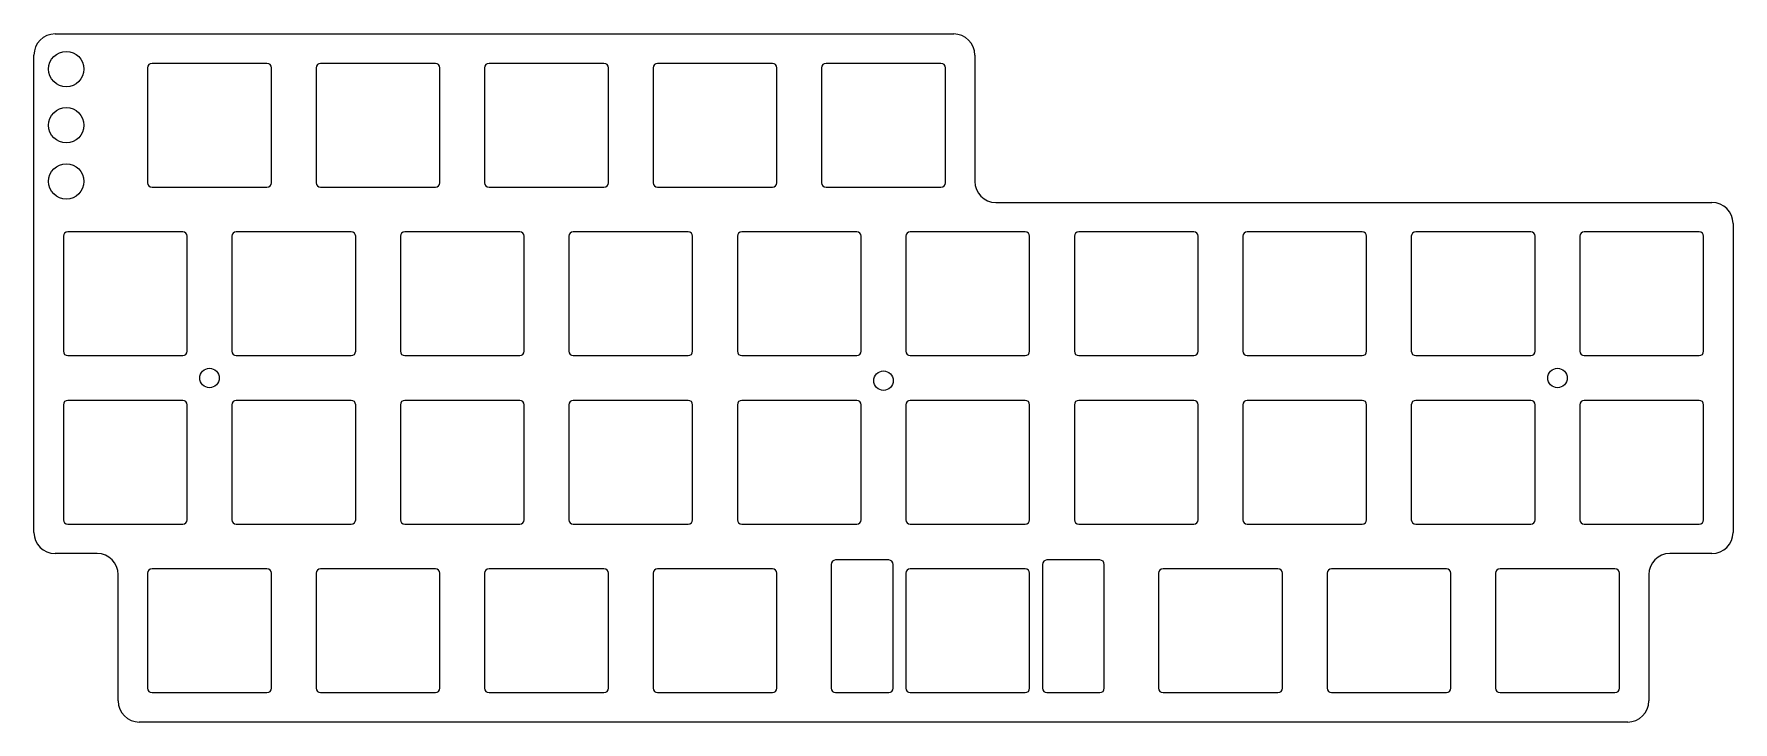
# Model space of a CAD drawing. Extents: x 66 to 258, y -158 to -80.
import ezdxf

# ---------------------------------------------------------------- set-up
doc = ezdxf.new("R2010")
doc.units = 0
doc.header["$MEASUREMENT"] = 0
doc.layers.add('VISIBLE', color=7, linetype='CONTINUOUS')

msp = doc.modelspace()

# ---------------------------------------------------------------- linework, layer by layer
at = {"layer": 'VISIBLE'}
for p, q in [((68.2625, -80.16875), (169.8625, -80.16875)), ((65.88125, -136.525), (65.88125, -82.55)), ((172.24375, -82.55), (172.24375, -96.8375)), ((78.725, -83.9875), (78.725, -96.9875)), ((92.225, -83.4875), (79.225, -83.4875)), ((92.725, -96.9875), (92.725, -83.9875)), ((97.775, -83.9875), (97.775, -96.9875)), ((111.275, -83.4875), (98.275, -83.4875)), ((111.775, -96.9875), (111.775, -83.9875)), ((116.825, -83.9875), (116.825, -96.9875)), ((130.325, -83.4875), (117.325, -83.4875)), ((130.825, -96.9875), (130.825, -83.9875)), ((135.875, -83.9875), (135.875, -96.9875)), ((149.375, -83.4875), (136.375, -83.4875)), ((149.875, -96.9875), (149.875, -83.9875)), ((154.925, -83.9875), (154.925, -96.9875)), ((168.425, -83.4875), (155.425, -83.4875)), ((168.925, -96.9875), (168.925, -83.9875)), ((79.225, -97.4875), (92.225, -97.4875)), ((98.275, -97.4875), (111.275, -97.4875)), ((117.325, -97.4875), (130.325, -97.4875)), ((136.375, -97.4875), (149.375, -97.4875)), ((155.425, -97.4875), (168.425, -97.4875)), ((174.625, -99.21875), (255.5875, -99.21875)), ((257.96875, -101.6), (257.96875, -136.525)), ((69.2, -103.0375), (69.2, -116.0375)), ((82.7, -102.5375), (69.7, -102.5375)), ((83.2, -116.0375), (83.2, -103.0375)), ((88.25, -103.0375), (88.25, -116.0375)), ((101.75, -102.5375), (88.75, -102.5375)), ((102.25, -116.0375), (102.25, -103.0375)), ((107.3, -103.0375), (107.3, -116.0375)), ((120.8, -102.5375), (107.8, -102.5375)), ((121.3, -116.0375), (121.3, -103.0375)), ((126.35, -103.0375), (126.35, -116.0375)), ((139.85, -102.5375), (126.85, -102.5375)), ((140.35, -116.0375), (140.35, -103.0375)), ((145.4, -103.0375), (145.4, -116.0375)), ((158.9, -102.5375), (145.9, -102.5375)), ((159.4, -116.0375), (159.4, -103.0375)), ((164.45, -103.0375), (164.45, -116.0375)), ((177.95, -102.5375), (164.95, -102.5375)), ((178.45, -116.0375), (178.45, -103.0375)), ((183.5, -103.0375), (183.5, -116.0375)), ((197, -102.5375), (184, -102.5375)), ((197.5, -116.0375), (197.5, -103.0375)), ((202.55, -103.0375), (202.55, -116.0375)), ((216.05, -102.5375), (203.05, -102.5375)), ((216.55, -116.0375), (216.55, -103.0375)), ((221.6, -103.0375), (221.6, -116.0375)), ((235.1, -102.5375), (222.1, -102.5375)), ((235.6, -116.0375), (235.6, -103.0375)), ((240.65, -103.0375), (240.65, -116.0375)), ((254.15, -102.5375), (241.15, -102.5375)), ((254.65, -116.0375), (254.65, -103.0375)), ((69.7, -116.5375), (82.7, -116.5375)), ((88.75, -116.5375), (101.75, -116.5375)), ((107.8, -116.5375), (120.8, -116.5375)), ((126.85, -116.5375), (139.85, -116.5375)), ((145.9, -116.5375), (158.9, -116.5375)), ((164.95, -116.5375), (177.95, -116.5375)), ((184, -116.5375), (197, -116.5375)), ((203.05, -116.5375), (216.05, -116.5375)), ((222.1, -116.5375), (235.1, -116.5375)), ((241.15, -116.5375), (254.15, -116.5375)), ((69.2, -122.0875), (69.2, -135.0875)), ((82.7, -121.5875), (69.7, -121.5875)), ((83.2, -135.0875), (83.2, -122.0875)), ((88.25, -122.0875), (88.25, -135.0875)), ((101.75, -121.5875), (88.75, -121.5875)), ((102.25, -135.0875), (102.25, -122.0875)), ((107.3, -122.0875), (107.3, -135.0875)), ((120.8, -121.5875), (107.8, -121.5875)), ((121.3, -135.0875), (121.3, -122.0875)), ((126.35, -122.0875), (126.35, -135.0875)), ((139.85, -121.5875), (126.85, -121.5875)), ((140.35, -135.0875), (140.35, -122.0875)), ((145.4, -122.0875), (145.4, -135.0875)), ((158.9, -121.5875), (145.9, -121.5875)), ((159.4, -135.0875), (159.4, -122.0875)), ((164.45, -122.0875), (164.45, -135.0875)), ((177.95, -121.5875), (164.95, -121.5875)), ((178.45, -135.0875), (178.45, -122.0875)), ((183.5, -122.0875), (183.5, -135.0875)), ((197, -121.5875), (184, -121.5875)), ((197.5, -135.0875), (197.5, -122.0875)), ((202.55, -122.0875), (202.55, -135.0875)), ((216.05, -121.5875), (203.05, -121.5875)), ((216.55, -135.0875), (216.55, -122.0875)), ((221.6, -122.0875), (221.6, -135.0875)), ((235.1, -121.5875), (222.1, -121.5875)), ((235.6, -135.0875), (235.6, -122.0875)), ((240.65, -122.0875), (240.65, -135.0875)), ((254.15, -121.5875), (241.15, -121.5875)), ((254.65, -135.0875), (254.65, -122.0875)), ((69.7, -135.5875), (82.7, -135.5875)), ((88.75, -135.5875), (101.75, -135.5875)), ((107.8, -135.5875), (120.8, -135.5875)), ((126.85, -135.5875), (139.85, -135.5875)), ((145.9, -135.5875), (158.9, -135.5875)), ((164.95, -135.5875), (177.95, -135.5875)), ((184, -135.5875), (197, -135.5875)), ((203.05, -135.5875), (216.05, -135.5875)), ((222.1, -135.5875), (235.1, -135.5875)), ((241.15, -135.5875), (254.15, -135.5875)), ((73.025, -138.90625), (68.2625, -138.90625)), ((156.012, -140.1375), (156.012, -154.1375)), ((162.512, -139.6375), (156.512, -139.6375)), ((163.012, -154.1375), (163.012, -140.1375)), ((179.888, -140.1375), (179.888, -154.1375)), ((186.388, -139.6375), (180.388, -139.6375)), ((186.888, -154.1375), (186.888, -140.1375)), ((255.5875, -138.90625), (250.825, -138.90625)), ((75.40625, -155.575), (75.40625, -141.2875)), ((78.725, -141.1375), (78.725, -154.1375)), ((92.225, -140.6375), (79.225, -140.6375)), ((92.725, -154.1375), (92.725, -141.1375)), ((97.775, -141.1375), (97.775, -154.1375)), ((111.275, -140.6375), (98.275, -140.6375)), ((111.775, -154.1375), (111.775, -141.1375)), ((116.825, -141.1375), (116.825, -154.1375)), ((130.325, -140.6375), (117.325, -140.6375)), ((130.825, -154.1375), (130.825, -141.1375)), ((135.875, -141.1375), (135.875, -154.1375)), ((149.375, -140.6375), (136.375, -140.6375)), ((149.875, -154.1375), (149.875, -141.1375)), ((164.45, -141.1375), (164.45, -154.1375)), ((177.95, -140.6375), (164.95, -140.6375)), ((178.45, -154.1375), (178.45, -141.1375)), ((193.025, -141.1375), (193.025, -154.1375)), ((206.525, -140.6375), (193.525, -140.6375)), ((207.025, -154.1375), (207.025, -141.1375)), ((212.075, -141.1375), (212.075, -154.1375)), ((225.575, -140.6375), (212.575, -140.6375)), ((226.075, -154.1375), (226.075, -141.1375)), ((231.125, -141.1375), (231.125, -154.1375)), ((244.625, -140.6375), (231.625, -140.6375)), ((245.125, -154.1375), (245.125, -141.1375)), ((248.44375, -141.2875), (248.44375, -155.575)), ((79.225, -154.6375), (92.225, -154.6375)), ((98.275, -154.6375), (111.275, -154.6375)), ((117.325, -154.6375), (130.325, -154.6375)), ((136.375, -154.6375), (149.375, -154.6375)), ((156.512, -154.6375), (162.512, -154.6375)), ((164.95, -154.6375), (177.95, -154.6375)), ((180.388, -154.6375), (186.388, -154.6375)), ((193.525, -154.6375), (206.525, -154.6375)), ((212.575, -154.6375), (225.575, -154.6375)), ((231.625, -154.6375), (244.625, -154.6375)), ((246.0625, -157.95625), (77.7875, -157.95625))]:
    msp.add_line(p, q, dxfattribs=at)
for centre, radius in [((69.5325, -84.1375), 2), ((69.5325, -90.4875), 2), ((69.5325, -96.8375), 2), ((85.725, -119.0625), 1.1), ((161.92514, -119.36026), 1.1), ((238.125, -119.0625), 1.1)]:
    msp.add_circle(centre, radius, dxfattribs=at)
for centre, radius, start, end in [((68.2625, -82.55), 2.38125, 90, 180), ((169.8625, -82.55), 2.38125, 0, 90), ((79.225, -83.9875), 0.5, 90, 180), ((92.225, -83.9875), 0.5, 0, 90), ((98.275, -83.9875), 0.5, 90, 180), ((111.275, -83.9875), 0.5, 0, 90), ((117.325, -83.9875), 0.5, 90, 180), ((130.325, -83.9875), 0.5, 0, 90), ((136.375, -83.9875), 0.5, 90, 180), ((149.375, -83.9875), 0.5, 0, 90), ((155.425, -83.9875), 0.5, 90, 180), ((168.425, -83.9875), 0.5, 0, 90), ((79.225, -96.9875), 0.5, 180, 270), ((92.225, -96.9875), 0.5, 270, 0), ((98.275, -96.9875), 0.5, 180, 270), ((111.275, -96.9875), 0.5, 270, 0), ((117.325, -96.9875), 0.5, 180, 270), ((130.325, -96.9875), 0.5, 270, 0), ((136.375, -96.9875), 0.5, 180, 270), ((149.375, -96.9875), 0.5, 270, 0), ((155.425, -96.9875), 0.5, 180, 270), ((168.425, -96.9875), 0.5, 270, 0), ((174.625, -96.8375), 2.38125, 180, 270), ((255.5875, -101.6), 2.38125, 0, 90), ((69.7, -103.0375), 0.5, 90, 180), ((82.7, -103.0375), 0.5, 0, 90), ((88.75, -103.0375), 0.5, 90, 180), ((101.75, -103.0375), 0.5, 0, 90), ((107.8, -103.0375), 0.5, 90, 180), ((120.8, -103.0375), 0.5, 0, 90), ((126.85, -103.0375), 0.5, 90, 180), ((139.85, -103.0375), 0.5, 0, 90), ((145.9, -103.0375), 0.5, 90, 180), ((158.9, -103.0375), 0.5, 0, 90), ((164.95, -103.0375), 0.5, 90, 180), ((177.95, -103.0375), 0.5, 0, 90), ((184, -103.0375), 0.5, 90, 180), ((197, -103.0375), 0.5, 0, 90), ((203.05, -103.0375), 0.5, 90, 180), ((216.05, -103.0375), 0.5, 0, 90), ((222.1, -103.0375), 0.5, 90, 180), ((235.1, -103.0375), 0.5, 0, 90), ((241.15, -103.0375), 0.5, 90, 180), ((254.15, -103.0375), 0.5, 0, 90), ((69.7, -116.0375), 0.5, 180, 270), ((82.7, -116.0375), 0.5, 270, 0), ((88.75, -116.0375), 0.5, 180, 270), ((101.75, -116.0375), 0.5, 270, 0), ((107.8, -116.0375), 0.5, 180, 270), ((120.8, -116.0375), 0.5, 270, 0), ((126.85, -116.0375), 0.5, 180, 270), ((139.85, -116.0375), 0.5, 270, 0), ((145.9, -116.0375), 0.5, 180, 270), ((158.9, -116.0375), 0.5, 270, 0), ((164.95, -116.0375), 0.5, 180, 270), ((177.95, -116.0375), 0.5, 270, 0), ((184, -116.0375), 0.5, 180, 270), ((197, -116.0375), 0.5, 270, 0), ((203.05, -116.0375), 0.5, 180, 270), ((216.05, -116.0375), 0.5, 270, 0), ((222.1, -116.0375), 0.5, 180, 270), ((235.1, -116.0375), 0.5, 270, 0), ((241.15, -116.0375), 0.5, 180, 270), ((254.15, -116.0375), 0.5, 270, 0), ((69.7, -122.0875), 0.5, 90, 180), ((82.7, -122.0875), 0.5, 0, 90), ((88.75, -122.0875), 0.5, 90, 180), ((101.75, -122.0875), 0.5, 0, 90), ((107.8, -122.0875), 0.5, 90, 180), ((120.8, -122.0875), 0.5, 0, 90), ((126.85, -122.0875), 0.5, 90, 180), ((139.85, -122.0875), 0.5, 0, 90), ((145.9, -122.0875), 0.5, 90, 180), ((158.9, -122.0875), 0.5, 0, 90), ((164.95, -122.0875), 0.5, 90, 180), ((177.95, -122.0875), 0.5, 0, 90), ((184, -122.0875), 0.5, 90, 180), ((197, -122.0875), 0.5, 0, 90), ((203.05, -122.0875), 0.5, 90, 180), ((216.05, -122.0875), 0.5, 0, 90), ((222.1, -122.0875), 0.5, 90, 180), ((235.1, -122.0875), 0.5, 0, 90), ((241.15, -122.0875), 0.5, 90, 180), ((254.15, -122.0875), 0.5, 0, 90), ((69.7, -135.0875), 0.5, 180, 270), ((82.7, -135.0875), 0.5, 270, 0), ((88.75, -135.0875), 0.5, 180, 270), ((101.75, -135.0875), 0.5, 270, 0), ((107.8, -135.0875), 0.5, 180, 270), ((120.8, -135.0875), 0.5, 270, 0), ((126.85, -135.0875), 0.5, 180, 270), ((139.85, -135.0875), 0.5, 270, 0), ((145.9, -135.0875), 0.5, 180, 270), ((158.9, -135.0875), 0.5, 270, 0), ((164.95, -135.0875), 0.5, 180, 270), ((177.95, -135.0875), 0.5, 270, 0), ((184, -135.0875), 0.5, 180, 270), ((197, -135.0875), 0.5, 270, 0), ((203.05, -135.0875), 0.5, 180, 270), ((216.05, -135.0875), 0.5, 270, 0), ((222.1, -135.0875), 0.5, 180, 270), ((235.1, -135.0875), 0.5, 270, 0), ((241.15, -135.0875), 0.5, 180, 270), ((254.15, -135.0875), 0.5, 270, 0), ((68.2625, -136.525), 2.38125, 180, 270), ((255.5875, -136.525), 2.38125, 270, 0), ((73.025, -141.2875), 2.38125, 0, 90), ((156.512, -140.1375), 0.5, 90, 180), ((162.512, -140.1375), 0.5, 0, 90), ((180.388, -140.1375), 0.5, 90, 180), ((186.388, -140.1375), 0.5, 0, 90), ((250.825, -141.2875), 2.38125, 90, 180), ((79.225, -141.1375), 0.5, 90, 180), ((92.225, -141.1375), 0.5, 0, 90), ((98.275, -141.1375), 0.5, 90, 180), ((111.275, -141.1375), 0.5, 0, 90), ((117.325, -141.1375), 0.5, 90, 180), ((130.325, -141.1375), 0.5, 0, 90), ((136.375, -141.1375), 0.5, 90, 180), ((149.375, -141.1375), 0.5, 0, 90), ((164.95, -141.1375), 0.5, 90, 180), ((177.95, -141.1375), 0.5, 0, 90), ((193.525, -141.1375), 0.5, 90, 180), ((206.525, -141.1375), 0.5, 0, 90), ((212.575, -141.1375), 0.5, 90, 180), ((225.575, -141.1375), 0.5, 0, 90), ((231.625, -141.1375), 0.5, 90, 180), ((244.625, -141.1375), 0.5, 0, 90), ((77.7875, -155.575), 2.38125, 180, 270), ((79.225, -154.1375), 0.5, 180, 270), ((92.225, -154.1375), 0.5, 270, 0), ((98.275, -154.1375), 0.5, 180, 270), ((111.275, -154.1375), 0.5, 270, 0), ((117.325, -154.1375), 0.5, 180, 270), ((130.325, -154.1375), 0.5, 270, 0), ((136.375, -154.1375), 0.5, 180, 270), ((149.375, -154.1375), 0.5, 270, 0), ((156.512, -154.1375), 0.5, 180, 270), ((162.512, -154.1375), 0.5, 270, 0), ((164.95, -154.1375), 0.5, 180, 270), ((177.95, -154.1375), 0.5, 270, 0), ((180.388, -154.1375), 0.5, 180, 270), ((186.388, -154.1375), 0.5, 270, 0), ((193.525, -154.1375), 0.5, 180, 270), ((206.525, -154.1375), 0.5, 270, 0), ((212.575, -154.1375), 0.5, 180, 270), ((225.575, -154.1375), 0.5, 270, 0), ((231.625, -154.1375), 0.5, 180, 270), ((244.625, -154.1375), 0.5, 270, 0), ((246.0625, -155.575), 2.38125, 270, 0)]:
    msp.add_arc(centre, radius, start, end, dxfattribs=at)

doc.saveas('drawing.dxf')
